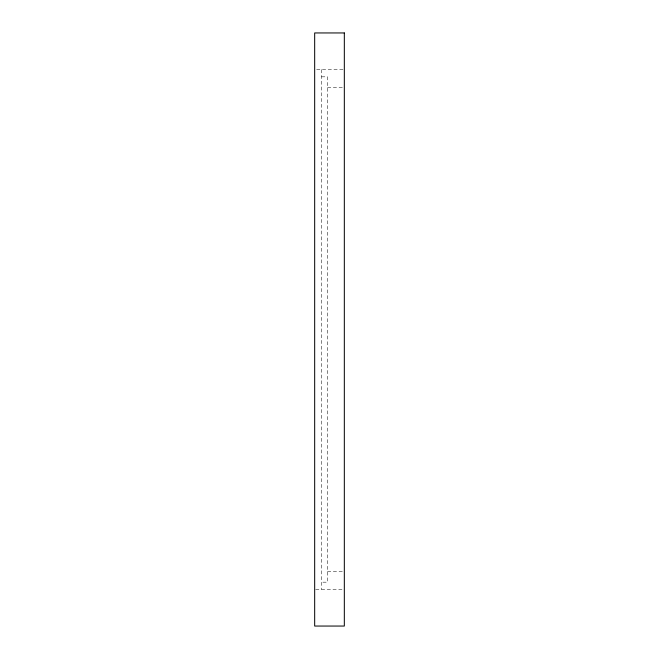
<?xml version="1.0" encoding="UTF-8"?>
<svg xmlns="http://www.w3.org/2000/svg" width="659" height="659" viewBox="0 0 659 659"><rect width="100%" height="100%" fill="white"/><g stroke="black" fill="none" stroke-linecap="round" stroke-linejoin="round"><path stroke-width="0.49" stroke-dasharray="3.29 2.47" d="M316.649 69.607L343.339 69.607M321.592 76.823L327.523 76.823L327.523 582.177L321.592 582.177M327.523 87.26L343.339 87.26M327.523 571.74L342.351 571.74M315.661 589.393L342.351 589.393M321.592 69.607L321.592 589.393"/><path stroke-width="0.99" d="M344.327 32.95L314.673 32.95L314.673 626.05L344.327 626.05L344.327 32.95"/></g></svg>
